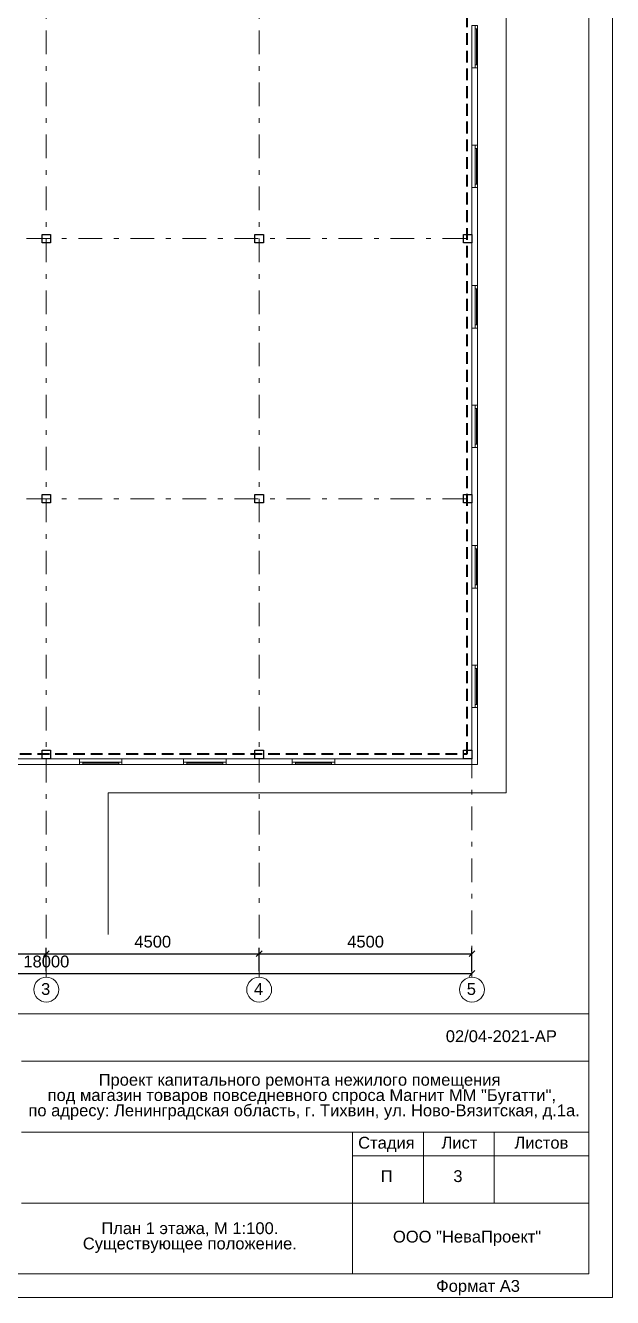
# Model space of a CAD drawing. Header units: metres. Extents: x 34 to 166, y -166 to -111.
# Drawn here: x 50.45 to 62.87, y -160.99 to -134.09 of the extents above; entities that cross this region are included whole.
import ezdxf
from ezdxf.enums import TextEntityAlignment as Align

# ---------------------------------------------------------------- set-up
doc = ezdxf.new("R2010")
doc.units = ezdxf.units.M
doc.header["$MEASUREMENT"] = 0
doc.linetypes.add('( Dashdot )', pattern=[1.001, 0.5, -0.25, 0.001, -0.25])
doc.linetypes.add('( Hidden )', pattern=[0.375, 0.25, -0.125])
doc.styles.add('GOST 2.304', font='CS_Gost2304.shx')
doc.styles.get("Standard").update_dxf_attribs({"font": 'times.ttf'})
doc.styles.add('Style-Arial', font='arial.ttf')
doc.dimstyles.get("Standard").update_dxf_attribs({"dimtxt": 0.18, "dimasz": 0.18, "dimexe": 0.18, "dimexo": 0.0625, "dimgap": 0.09, "dimtad": 0, "dimtih": 1, "dimtoh": 1, "dimdec": 4, "dimzin": 0, "dimdsep": 46, "dimtxsty": 'Standard', "dimcen": 0.09, "dimadec": 0, "dimazin": 0, "dimtfac": 1, "dimtdec": 4, "dimtofl": 0, "dimtmove": 0, "dimatfit": 3, "dimfxl": 1, "dimtolj": 1, "dimtzin": 0, "dimarcsym": 0})

# ---------------------------------------------------------------- blocks, each defined once
blk = doc.blocks.new('*U9')
at = {"color": 7, "linetype": 'Continuous', "lineweight": 13, "flags": 128}
for points in [[(0.025, 0.45), (0.025, 0.38), (-0.025, 0.38), (-0.025, 0.45), (0.025, 0.45)], [(0.025, -0.38), (0.025, -0.45), (-0.025, -0.45), (-0.025, -0.38), (0.025, -0.38)]]:
    blk.add_lwpolyline(points, close=True, dxfattribs=at)
at = {"color": 7, "linetype": 'Continuous', "lineweight": 0, "flags": 128}
blk.add_lwpolyline([(0, -0.38), (0, 0.38), (-0.025, 0.38), (-0.025, -0.38), (0, -0.38)], close=True, dxfattribs=at)
blk = doc.blocks.new('*U216')
at = {"color": 7, "linetype": 'Continuous', "lineweight": 13}
for p, q in [((14.013, 20.002), (14.013, -19.998)), ((-4.487, -14.498), (14.013, -14.498)), ((2.013, -15.498), (14.013, -15.498)), ((2.013, -16.998), (14.013, -16.998)), ((9.013, -17.498), (14.013, -17.498)), ((2.013, -18.498), (14.013, -18.498)), ((-12.926, -19.998), (14.013, -19.998))]:
    blk.add_line(p, q, dxfattribs=at)
at = {"color": 7, "linetype": 'Continuous', "lineweight": 0, "flags": 128}
blk.add_lwpolyline([(14.513, 20.502), (-14.487, 20.502), (-14.487, -20.498), (14.513, -20.498), (14.513, 20.502)], close=True, dxfattribs=at)
at = {"color": 7, "linetype": 'Continuous', "lineweight": 13, "flags": 128}
for points in [[(9.013, -16.998), (9.013, -19.998)], [(10.513, -16.998), (10.513, -18.498)], [(12.013, -16.998), (12.013, -18.498)]]:
    blk.add_lwpolyline(points, dxfattribs=at)
at = {"color": 7, "linetype": 'Continuous', "lineweight": 0, "style": 'Style-Arial'}
for s, p in [('Стадия', (9.731, -17.223)), ('Лист', (11.276, -17.223)), ('Листов', (13.009, -17.223)), ('ООО "НеваПроект"', (11.436, -19.209)), ('Формат А3', (11.669, -20.252))]:
    blk.add_text(s, height=0.25, dxfattribs=at).set_placement(p, align=Align.MIDDLE_CENTER)
blk = doc.blocks.new('_Oblique')
at = {"color": 0, "linetype": 'ByBlock', "lineweight": -2}
blk.add_line((0.5, 0.5), (-0.5, -0.5), dxfattribs=at)
blk = doc.blocks.new('*D217')
at = {"color": 0, "linetype": 'Continuous', "lineweight": -2, "transparency": 16777216}
for p, q in [((41.895, -154.091), (41.895, -154.015)), ((41.895, -154.14), (59.895, -154.14)), ((59.895, -154.091), (59.895, -154.015))]:
    blk.add_line(p, q, dxfattribs=at)
at = {"layer": 'Defpoints', "color": 0, "linetype": 'Continuous', "lineweight": 30, "transparency": 16777216}
for p in [(59.895, -154.14), (41.895, -154.216), (59.895, -154.216)]:
    blk.add_point(p, dxfattribs=at)
at = {"color": 0, "linetype": 'Continuous', "lineweight": -2, "transparency": 16777216, "xscale": 0.125, "yscale": 0.125, "zscale": 0.125, "rotation": 180}
blk.add_blockref('_Oblique', (41.895, -154.14), dxfattribs=at)
at = {"color": 0, "linetype": 'Continuous', "lineweight": -2, "transparency": 16777216, "xscale": 0.125, "yscale": 0.125, "zscale": 0.125}
blk.add_blockref('_Oblique', (59.895, -154.14), dxfattribs=at)
at = {"color": 0, "linetype": 'Continuous', "lineweight": 0, "transparency": 16777216, "insert": (50.895, -153.887), "char_height": 0.25, "attachment_point": 5, "style": 'Style-Arial'}
blk.add_mtext('\\A1;18000', dxfattribs=at)
blk = doc.blocks.new('*D218')
at = {"color": 0, "linetype": 'Continuous', "lineweight": -2, "transparency": 16777216}
for p, q in [((46.395, -154.091), (46.395, -153.595)), ((50.895, -154.091), (50.895, -153.595)), ((46.395, -153.72), (50.895, -153.72))]:
    blk.add_line(p, q, dxfattribs=at)
at = {"layer": 'Defpoints', "color": 0, "linetype": 'Continuous', "lineweight": 30, "transparency": 16777216}
for p in [(50.895, -153.72), (46.395, -154.216), (50.895, -154.216)]:
    blk.add_point(p, dxfattribs=at)
at = {"color": 0, "linetype": 'Continuous', "lineweight": -2, "transparency": 16777216, "xscale": 0.125, "yscale": 0.125, "zscale": 0.125, "rotation": 180}
blk.add_blockref('_Oblique', (46.395, -153.72), dxfattribs=at)
at = {"color": 0, "linetype": 'Continuous', "lineweight": -2, "transparency": 16777216, "xscale": 0.125, "yscale": 0.125, "zscale": 0.125}
blk.add_blockref('_Oblique', (50.895, -153.72), dxfattribs=at)
at = {"color": 0, "linetype": 'Continuous', "lineweight": 0, "transparency": 16777216, "insert": (48.645, -153.467), "char_height": 0.25, "attachment_point": 5, "style": 'Style-Arial'}
blk.add_mtext('\\A1;4500', dxfattribs=at)
blk = doc.blocks.new('*D219')
at = {"color": 0, "linetype": 'Continuous', "lineweight": -2, "transparency": 16777216}
for p, q in [((50.895, -154.091), (50.895, -153.595)), ((55.395, -154.091), (55.395, -153.595)), ((50.895, -153.72), (55.395, -153.72))]:
    blk.add_line(p, q, dxfattribs=at)
at = {"layer": 'Defpoints', "color": 0, "linetype": 'Continuous', "lineweight": 30, "transparency": 16777216}
for p in [(55.395, -153.72), (50.895, -154.216), (55.395, -154.216)]:
    blk.add_point(p, dxfattribs=at)
at = {"color": 0, "linetype": 'Continuous', "lineweight": -2, "transparency": 16777216, "xscale": 0.125, "yscale": 0.125, "zscale": 0.125, "rotation": 180}
blk.add_blockref('_Oblique', (50.895, -153.72), dxfattribs=at)
at = {"color": 0, "linetype": 'Continuous', "lineweight": -2, "transparency": 16777216, "xscale": 0.125, "yscale": 0.125, "zscale": 0.125}
blk.add_blockref('_Oblique', (55.395, -153.72), dxfattribs=at)
at = {"color": 0, "linetype": 'Continuous', "lineweight": 0, "transparency": 16777216, "insert": (53.145, -153.467), "char_height": 0.25, "attachment_point": 5, "style": 'Style-Arial'}
blk.add_mtext('\\A1;4500', dxfattribs=at)
blk = doc.blocks.new('*D220')
at = {"color": 0, "linetype": 'Continuous', "lineweight": -2, "transparency": 16777216}
for p, q in [((55.395, -154.091), (55.395, -153.595)), ((59.895, -154.091), (59.895, -153.595)), ((55.395, -153.72), (59.895, -153.72))]:
    blk.add_line(p, q, dxfattribs=at)
at = {"layer": 'Defpoints', "color": 0, "linetype": 'Continuous', "lineweight": 30, "transparency": 16777216}
for p in [(59.895, -153.72), (55.395, -154.216), (59.895, -154.216)]:
    blk.add_point(p, dxfattribs=at)
at = {"color": 0, "linetype": 'Continuous', "lineweight": -2, "transparency": 16777216, "xscale": 0.125, "yscale": 0.125, "zscale": 0.125, "rotation": 180}
blk.add_blockref('_Oblique', (55.395, -153.72), dxfattribs=at)
at = {"color": 0, "linetype": 'Continuous', "lineweight": -2, "transparency": 16777216, "xscale": 0.125, "yscale": 0.125, "zscale": 0.125}
blk.add_blockref('_Oblique', (59.895, -153.72), dxfattribs=at)
at = {"color": 0, "linetype": 'Continuous', "lineweight": 0, "transparency": 16777216, "insert": (57.645, -153.467), "char_height": 0.25, "attachment_point": 5, "style": 'Style-Arial'}
blk.add_mtext('\\A1;4500', dxfattribs=at)

msp = doc.modelspace()

# ---------------------------------------------------------------- linework, layer by layer
at = {"color": 7, "linetype": 'Continuous', "lineweight": 0}
for p, q in [((60.61467217, -150.31613779), (60.61467217, -121.37613779)), ((52.20467217, -150.31613779), (60.61467217, -150.31613779)), ((52.20467217, -153.31613779), (52.20467217, -150.31613779))]:
    msp.add_line(p, q, dxfattribs=at)
at = {"color": 1, "linetype": '( Dashdot )', "lineweight": 0}
for p, q in [((50.89467217, -122.09613779), (50.89467217, -154.21613779)), ((55.39467217, -122.09613779), (55.39467217, -154.21613779)), ((59.89467217, -122.00613779), (59.89467217, -154.21613779)), ((37.27467217, -138.59613779), (59.89467217, -138.59613779)), ((37.27467217, -144.09613779), (59.89467217, -144.09613779)), ((37.27467217, -149.59613779), (59.89467217, -149.59613779))]:
    msp.add_line(p, q, dxfattribs=at)
at = {"color": 30, "linetype": '( Hidden )', "lineweight": 40}
for p, q in [((59.79467217, -149.49613779), (59.79467217, -130.65613779)), ((46.58467217, -149.49613779), (59.79467217, -149.49613779))]:
    msp.add_line(p, q, dxfattribs=at)
at = {"color": 7, "linetype": 'Continuous', "lineweight": 13}
for p, q in [((59.89467217, -134.98613779), (60.01467217, -134.98613779)), ((59.89467217, -136.61613779), (59.89467217, -134.98613779)), ((60.01467217, -136.61613779), (60.01467217, -134.98613779)), ((59.89467217, -136.61613779), (60.01467217, -136.61613779)), ((59.89467217, -137.51613779), (60.01467217, -137.51613779)), ((59.89467217, -139.58613779), (59.89467217, -137.51613779)), ((60.01467217, -139.58613779), (60.01467217, -137.51613779)), ((59.89467217, -139.58613779), (60.01467217, -139.58613779)), ((59.89467217, -140.48613779), (60.01467217, -140.48613779)), ((59.89467217, -142.11613779), (59.89467217, -140.48613779)), ((60.01467217, -142.11613779), (60.01467217, -140.48613779)), ((59.89467217, -142.11613779), (60.01467217, -142.11613779)), ((59.89467217, -145.08613779), (59.89467217, -143.01613779)), ((59.89467217, -143.01613779), (60.01467217, -143.01613779)), ((60.01467217, -145.08613779), (60.01467217, -143.01613779)), ((59.89467217, -145.08613779), (60.01467217, -145.08613779)), ((59.89467217, -145.98613779), (60.01467217, -145.98613779)), ((59.89467217, -147.61613779), (59.89467217, -145.98613779)), ((60.01467217, -147.61613779), (60.01467217, -145.98613779)), ((59.89467217, -147.61613779), (60.01467217, -147.61613779)), ((59.89467217, -149.59613779), (59.89467217, -148.51613779)), ((59.89467217, -148.51613779), (60.01467217, -148.51613779)), ((60.01467217, -149.71613779), (60.01467217, -148.51613779)), ((50.19467217, -149.59613779), (51.59467217, -149.59613779)), ((51.59467217, -149.59613779), (51.59467217, -149.71613779)), ((52.49467217, -149.59613779), (52.49467217, -149.71613779)), ((52.49467217, -149.59613779), (53.79467217, -149.59613779)), ((53.79467217, -149.59613779), (53.79467217, -149.71613779)), ((54.69467217, -149.59613779), (54.69467217, -149.71613779)), ((54.69467217, -149.59613779), (56.09467217, -149.59613779)), ((56.09467217, -149.59613779), (56.09467217, -149.71613779)), ((56.99467217, -149.59613779), (56.99467217, -149.71613779)), ((56.99467217, -149.59613779), (59.89467217, -149.59613779)), ((50.19467217, -149.71613779), (51.59467217, -149.71613779)), ((52.49467217, -149.71613779), (53.79467217, -149.71613779)), ((54.69467217, -149.71613779), (56.09467217, -149.71613779)), ((56.99467217, -149.71613779), (60.01467217, -149.71613779))]:
    msp.add_line(p, q, dxfattribs=at)
at = {"color": 7, "linetype": 'Continuous', "lineweight": 0, "flags": 128}
for points in [[(59.89467217, -134.08613779), (60.01467217, -134.08613779), (60.01467217, -134.98613779), (59.89467217, -134.98613779), (59.89467217, -134.08613779)], [(59.89467217, -136.61613779), (60.01467217, -136.61613779), (60.01467217, -137.51613779), (59.89467217, -137.51613779), (59.89467217, -136.61613779)], [(59.89467217, -139.58613779), (60.01467217, -139.58613779), (60.01467217, -140.48613779), (59.89467217, -140.48613779), (59.89467217, -139.58613779)], [(59.89467217, -142.11613779), (60.01467217, -142.11613779), (60.01467217, -143.01613779), (59.89467217, -143.01613779), (59.89467217, -142.11613779)], [(59.89467217, -145.08613779), (60.01467217, -145.08613779), (60.01467217, -145.98613779), (59.89467217, -145.98613779), (59.89467217, -145.08613779)], [(59.89467217, -147.61613779), (60.01467217, -147.61613779), (60.01467217, -148.51613779), (59.89467217, -148.51613779), (59.89467217, -147.61613779)], [(52.49467217, -149.59613779), (52.49467217, -149.71613779), (51.59467217, -149.71613779), (51.59467217, -149.59613779), (52.49467217, -149.59613779)], [(54.69467217, -149.59613779), (54.69467217, -149.71613779), (53.79467217, -149.71613779), (53.79467217, -149.59613779), (54.69467217, -149.59613779)], [(56.99467217, -149.59613779), (56.99467217, -149.71613779), (56.09467217, -149.71613779), (56.09467217, -149.59613779), (56.99467217, -149.59613779)]]:
    msp.add_lwpolyline(points, close=True, dxfattribs=at)
at = {"lineweight": 30, "flags": 128}
for points in [[(50.80467217, -138.50613779), (50.98467217, -138.50613779), (50.98467217, -138.68613779), (50.80467217, -138.68613779), (50.80467217, -138.50613779)], [(55.30467217, -138.50613779), (55.48467217, -138.50613779), (55.48467217, -138.68613779), (55.30467217, -138.68613779), (55.30467217, -138.50613779)], [(59.71467217, -138.50613779), (59.89467217, -138.50613779), (59.89467217, -138.68613779), (59.71467217, -138.68613779), (59.71467217, -138.50613779)], [(50.80467217, -144.00613779), (50.98467217, -144.00613779), (50.98467217, -144.18613779), (50.80467217, -144.18613779), (50.80467217, -144.00613779)], [(55.30467217, -144.00613779), (55.48467217, -144.00613779), (55.48467217, -144.18613779), (55.30467217, -144.18613779), (55.30467217, -144.00613779)], [(59.71467217, -144.00613779), (59.89467217, -144.00613779), (59.89467217, -144.18613779), (59.71467217, -144.18613779), (59.71467217, -144.00613779)], [(50.80467217, -149.41613779), (50.98467217, -149.41613779), (50.98467217, -149.59613779), (50.80467217, -149.59613779), (50.80467217, -149.41613779)], [(55.30467217, -149.41613779), (55.48467217, -149.41613779), (55.48467217, -149.59613779), (55.30467217, -149.59613779), (55.30467217, -149.41613779)], [(59.71467217, -149.41613779), (59.89467217, -149.41613779), (59.89467217, -149.59613779), (59.71467217, -149.59613779), (59.71467217, -149.41613779)]]:
    msp.add_lwpolyline(points, close=True, dxfattribs=at)
at = {"color": 7, "linetype": 'Continuous', "lineweight": 13}
for centre in [(50.89467217, -154.47949323), (55.39467217, -154.47949323), (59.89467217, -154.47949323)]:
    msp.add_circle(centre, 0.26335544, dxfattribs=at)

# ---------------------------------------------------------------- block references
for name, p in [('*U216', (48.35389708, -140.49590205)), ('*U9', (59.98970899, -134.53609694)), ('*U9', (59.98970899, -137.06609694)), ('*U9', (59.98970899, -140.03609694)), ('*U9', (59.98970899, -142.56609694)), ('*U9', (59.98970899, -145.53609694)), ('*U9', (59.98970899, -148.06609694))]:
    msp.add_blockref(name, p, dxfattribs=at)
at = {"color": 7, "linetype": 'Continuous', "lineweight": 13, "rotation": 270}
for p in [(52.04471302, -149.6911746), (54.24471302, -149.6911746), (56.54471302, -149.6911746)]:
    msp.add_blockref('*U9', p, dxfattribs=at)

# ---------------------------------------------------------------- texts
at = {"color": 7, "linetype": 'Continuous', "lineweight": 30, "style": 'Style-Arial'}
for s, p in [('3', (50.78421675, -154.34278008)), ('4', (55.28421675, -154.34278008)), ('5', (59.78421675, -154.34278008))]:
    msp.add_text(s, height=0.25, dxfattribs=at).set_placement(p, align=Align.TOP_LEFT)
at = {"color": 7, "linetype": 'Continuous', "lineweight": 13, "style": 'Style-Arial'}
msp.add_text('02/04-2021-АР', height=0.25, dxfattribs=at).set_placement((60.51566911, -155.34029567), align=Align.TOP_CENTER)
at = {"color": 7, "linetype": 'Continuous', "lineweight": 13, "char_height": 0.25, "line_spacing_factor": 0.776524, "style": 'Style-Arial'}
for s, insert, attachment_point in [('Проект капитального ремонта нежилого помещения\\P под магазин товаров повседневного спроса Магнит ММ "Бугатти",\\P  по адресу: Ленинградская область, г. Тихвин, ул. Ново-Вязитская, д.1а.', (56.24868164, -156.26250002), 2), ('План 1 этажа, М 1:100.\\PСуществующее положение.\\P', (53.92911644, -159.72612045), 5)]:
    msp.add_mtext(s, dxfattribs=dict(at, insert=insert, attachment_point=attachment_point))
at = {"color": 7, "linetype": 'Continuous', "lineweight": 0, "char_height": 0.25, "attachment_point": 5, "line_spacing_factor": 0.72, "style": 'GOST 2.304'}
for s, insert in [('\\fArial|b0|i0|c204204|p39;П', (58.09233646, -158.42719638)), ('\\fArial|b0|i0|c204204|p39;3', (59.59763543, -158.42719638))]:
    msp.add_mtext(s, dxfattribs=dict(at, insert=insert))

# ---------------------------------------------------------------- dimensions: what is measured, and where the dimension line sits
at = {"color": 5, "linetype": 'Continuous', "lineweight": 0}
for base, p1, p2, picture, middle in [((50.89467217, -153.71970555), (46.39467217, -154.21613779), (50.89467217, -154.21613779), '*D218', (48.64467217, -153.4670623)), ((55.39467217, -153.71970555), (50.89467217, -154.21613779), (55.39467217, -154.21613779), '*D219', (53.14467217, -153.4670623)), ((59.89467217, -153.71970555), (55.39467217, -154.21613779), (59.89467217, -154.21613779), '*D220', (57.64467217, -153.4670623)), ((59.89467217, -154.13952826), (41.89467217, -154.21613779), (59.89467217, -154.21613779), '*D217', (50.89467217, -153.88688501))]:
    dim = msp.add_linear_dim(base=base, p1=p1, p2=p2, dimstyle='Standard', override={"dimtxt": 0.25, "dimasz": 0.125, "dimexe": 0.125, "dimexo": 0.125, "dimgap": 0.125, "dimtad": 1, "dimtih": 0, "dimtoh": 0, "dimlfac": 1000, "dimzin": 11, "dimtxsty": 'Style-Arial', "dimblk": 'Oblique', "dimfrac": 2, "dimtzin": 11}, dxfattribs=at)
    dim.commit()
    dim.dimension.update_dxf_attribs({"geometry": picture, "text_midpoint": middle})

doc.saveas('drawing.dxf')
